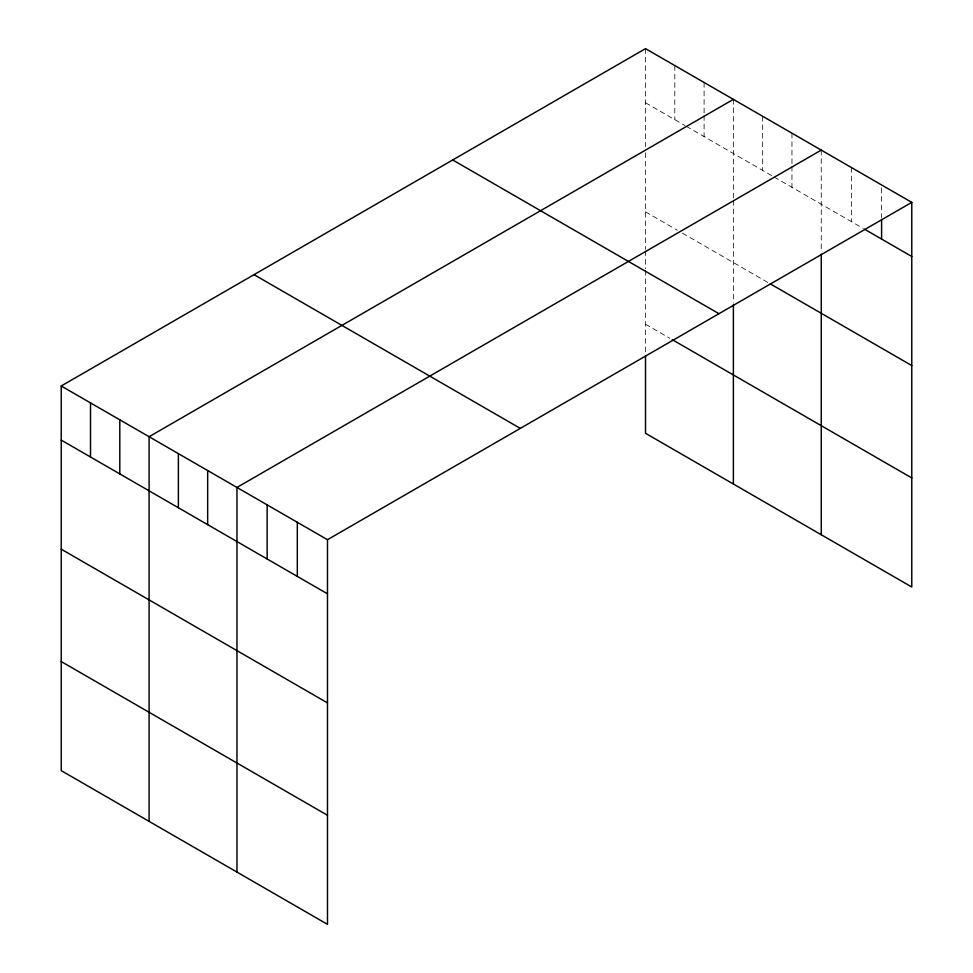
<?xml version="1.0" encoding="UTF-8"?>
<svg xmlns="http://www.w3.org/2000/svg" width="973" height="973" viewBox="0 0 973 973"><rect width="100%" height="100%" fill="white"/><g stroke="black" fill="none" stroke-linecap="round" stroke-linejoin="round"><path stroke-width="0.73" stroke-dasharray="4.87 3.65" d="M645.513 48.65L645.513 146.704M645.513 102.761L684.992 125.553M686.269 126.295L772.854 176.283M774.131 177.013L863.233 228.46M645.513 211.834L677.354 230.224M682.45 233.155L767.758 282.413M645.513 324.216L669.716 338.19M881.599 187.959L881.599 218.013M851.424 167.526L851.424 221.637M821.248 150.11L821.248 251.18M791.961 133.192L791.961 164.765M791.961 166.261L791.961 187.315M762.674 116.286L762.674 170.397M733.387 99.38L733.387 198.942M733.387 200.45L733.387 303.029M704.099 82.474L704.099 114.036M704.099 115.544L704.099 136.585M674.8 65.556L674.8 119.679M645.513 152.761L645.513 249.295M645.513 250.803L645.513 268.779M645.513 270.275L645.513 354.525"/><path stroke-width="1.46" d="M61.226 385.989L327.487 539.711L327.487 924.35L61.226 770.628L61.226 385.989L645.513 48.65L911.774 202.372L911.774 587.011L645.513 433.289L645.513 356.033M733.387 99.38L149.088 436.719L149.088 821.358M821.248 150.11L236.962 487.437L236.962 872.088M327.487 539.711L911.774 202.372M864.535 229.214L911.774 256.483M770.312 283.885L911.774 365.556M452.7 159.973L718.95 313.695M672.258 339.662L911.774 477.938M254.05 274.666L520.3 428.388M61.226 440.1L327.487 593.822M61.226 549.173L327.487 702.895M61.226 661.555L327.487 815.277M881.599 219.521L881.599 239.066M821.248 254.208L821.248 534.749M733.387 304.525L733.387 484.019M297.312 522.282L297.312 576.405M267.137 504.865L267.137 558.976M207.663 470.531L207.663 524.642M178.375 453.625L178.375 507.736M119.801 419.801L119.801 473.924M90.513 402.895L90.513 457.006"/></g></svg>
